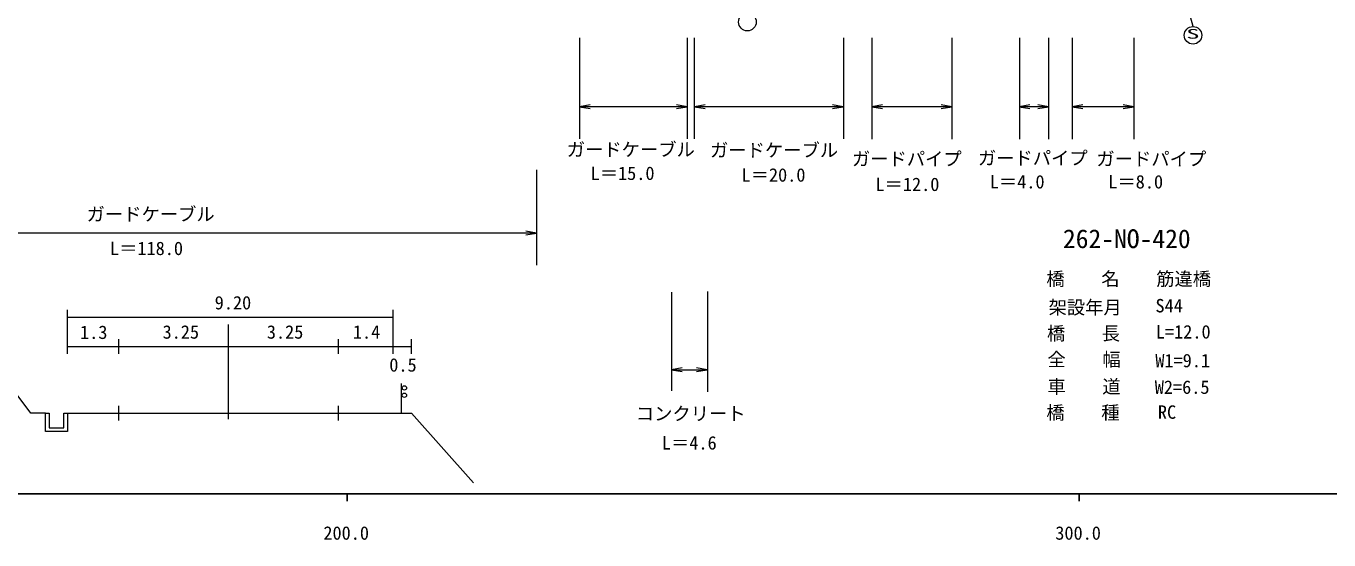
# Model space of a CAD drawing. Units: millimetres, scale not verified. Extents: x 40000 to 680000, y 20000 to 380000.
# Drawn here: x 224106 to 402116, y 198715 to 268891 of the extents above; entities that cross this region are included whole.
import ezdxf
from ezdxf.enums import TextEntityAlignment as Align

# ---------------------------------------------------------------- set-up
doc = ezdxf.new("R2010")
doc.units = ezdxf.units.MM
doc.header["$LTSCALE"] = 1000
for name, color, linetype, lineweight in [('M-STR-HTXT', 7, 'Continuous', 13), ('M-STR-STR1', 1, 'Continuous', 13), ('M-STR-STR3', 7, 'Continuous', 13), ('M-STR-STRC', 7, 'Continuous', 13), ('M-TTL-BAND', 7, 'Continuous', 25)]:
    doc.layers.add(name, color=color, linetype=linetype, lineweight=lineweight)
doc.styles.add('ＭＳ ゴシック', font='')
doc.styles.get('ＭＳ ゴシック').set_extended_font_data('MS Gothic')

# ---------------------------------------------------------------- blocks, each defined once
blk = doc.blocks.new('open_arrow')
at = {"color": 0, "linetype": 'Continuous', "lineweight": -2}
blk.add_lwpolyline([(7.5, 1.25), (0, 0), (7.5, -1.25)], dxfattribs=at)

msp = doc.modelspace()

# ---------------------------------------------------------------- linework, layer by layer
at = {"layer": 'M-STR-HTXT'}
for p, q in [((229755, 224148), (229755, 230148)), ((274255, 224148), (274255, 230148)), ((229755, 229148), (274255, 229148)), ((251755, 215222), (251755, 228148)), ((236755, 226148), (236755, 224148)), ((266755, 226148), (266755, 224148)), ((276755, 224148), (276755, 226148)), ((224755, 216035), (217255, 226035)), ((229755, 225148), (276755, 225148)), ((275419, 216035), (275419, 220092)), ((226755, 216035), (224755, 216035)), ((226755, 213535), (226755, 216035)), ((226755, 216035), (227255, 216035)), ((227255, 216035), (227255, 214035)), ((229255, 216035), (276755, 216035)), ((229255, 214035), (229255, 216035)), ((229755, 216035), (229755, 213535)), ((236755, 217035), (236755, 215035)), ((266755, 217035), (266755, 215035)), ((276755, 216035), (285255, 206535)), ((227255, 214035), (229255, 214035)), ((229755, 213535), (226755, 213535))]:
    msp.add_line(p, q, dxfattribs=at)
for centre in [(275797, 219471), (275792, 218471)]:
    msp.add_circle(centre, 300, dxfattribs=at)
at = {"layer": 'M-STR-STR3'}
for p, q in [((299737, 267281), (299737, 253472)), ((314418, 267281), (314418, 253486)), ((315411, 267281), (315411, 253486)), ((335773, 267281), (335773, 253472)), ((339659, 267281), (339659, 253451)), ((350592, 267281), (350592, 253448)), ((359819, 267281), (359819, 253448)), ((363780, 267281), (363780, 253448)), ((367049, 267281), (367049, 253448)), ((375453, 267281), (375453, 253448)), ((314418, 257873), (299737, 257873)), ((335748, 257873), (315422, 257873)), ((350592, 257873), (339659, 257873)), ((363780, 257873), (359814, 257873)), ((375453, 257873), (367037, 257873)), ((293853, 249275), (293853, 236229)), ((293853, 240630), (176939, 240630)), ((312289, 232564), (312289, 219079)), ((317205, 232634), (317205, 218941)), ((312289, 221961), (317175, 221961))]:
    msp.add_line(p, q, dxfattribs=at)
at = {"layer": 'M-STR-STRC'}
msp.add_line((383556, 268834), (376966, 293433), dxfattribs=at)
for centre in [(322663, 269437), (383545, 267634)]:
    msp.add_circle(centre, 1200, dxfattribs=at)
at = {"layer": 'M-TTL-BAND'}
for p, q in [((40000, 205000), (579000, 205000)), ((268000, 205000), (268000, 204000)), ((368000, 205000), (368000, 204000))]:
    msp.add_line(p, q, dxfattribs=at)

# ---------------------------------------------------------------- block references
at = {"layer": 'M-STR-STR3', "xscale": 193, "yscale": 193}
for p in [(299737, 257873), (315422, 257873), (339659, 257873), (359814, 257873), (367037, 257873), (312289, 221961)]:
    msp.add_blockref('open_arrow', p, dxfattribs=at)
at = {"layer": 'M-STR-STR3', "xscale": 193, "yscale": 193, "rotation": 180}
for p in [(314418, 257873), (335748, 257873), (350592, 257873), (363780, 257873), (375453, 257873), (293853, 240630), (317175, 221961)]:
    msp.add_blockref('open_arrow', p, dxfattribs=at)

# ---------------------------------------------------------------- texts
at = {"layer": 'M-STR-HTXT', "style": 'ＭＳ ゴシック'}
for s, p in [('9.20', (249880, 229648)), ('1.3', (231484, 225610)), ('3.25', (242755, 225648)), ('3.25', (257005, 225648)), ('1.4', (268755, 225648)), ('0.5', (273734, 221151))]:
    msp.add_text(s, height=1833, dxfattribs=at).set_placement(p, align=Align.BOTTOM_LEFT)
at = {"layer": 'M-STR-STR1', "style": 'ＭＳ ゴシック'}
for s, height, p in [('262-NO-420', 2566, (365772, 237796)), ('橋\u3000\u3000名', 1833, (363514, 232902)), ('筋違橋', 1833, (378514, 232902)), ('架設年月', 1833, (363806, 229006)), ('S44', 1833, (378415, 229238)), ('橋\u3000  長', 1833, (363584, 225449)), ('L=12.0', 1833, (378467, 225672)), ('全\u3000\u3000幅', 1833, (363658, 221893)), ('W1=9.1', 1833, (378393, 221745)), ('車\u3000\u3000道', 1833, (363658, 218188)), ('W2=6.5', 1833, (378319, 218114)), ('橋\u3000\u3000種', 1833, (363509, 214632)), ('RC', 1833, (378744, 214706))]:
    msp.add_text(s, height=height, dxfattribs=at).set_placement(p, align=Align.BOTTOM_LEFT)
at = {"layer": 'M-STR-STR3', "style": 'ＭＳ ゴシック'}
for s, p in [('ガードケーブル', (297986, 250566)), ('ガードケーブル', (317551, 250481)), ('ガードパイプ', (336939, 249285)), ('ガードパイプ', (354152, 249401)), ('ガードパイプ', (370346, 249285)), ('L＝15.0', (301238, 247325)), ('L＝20.0', (321860, 247092)), ('L＝12.0', (340157, 245815)), ('L＝4.0', (355773, 246162)), ('L＝8.0', (371968, 246162)), ('ガードケーブル', (232374, 241738)), ('L＝118.0', (235569, 237068)), ('コンクリート', (307417, 214502)), ('L＝4.6', (310978, 210510))]:
    msp.add_text(s, height=1833, dxfattribs=at).set_placement(p, align=Align.BOTTOM_LEFT)
at = {"layer": 'M-STR-STRC', "style": 'ＭＳ ゴシック', "width": 2}
msp.add_text('S', height=1320, dxfattribs=at).set_placement((382627, 266771), align=Align.BOTTOM_LEFT)
at = {"layer": 'M-TTL-BAND', "style": 'ＭＳ ゴシック'}
for s, p in [('200.0', (267844, 198195)), ('300.0', (367844, 198195))]:
    msp.add_text(s, height=1833, dxfattribs=at).set_placement(p, align=Align.BOTTOM_CENTER)

doc.saveas('drawing.dxf')
